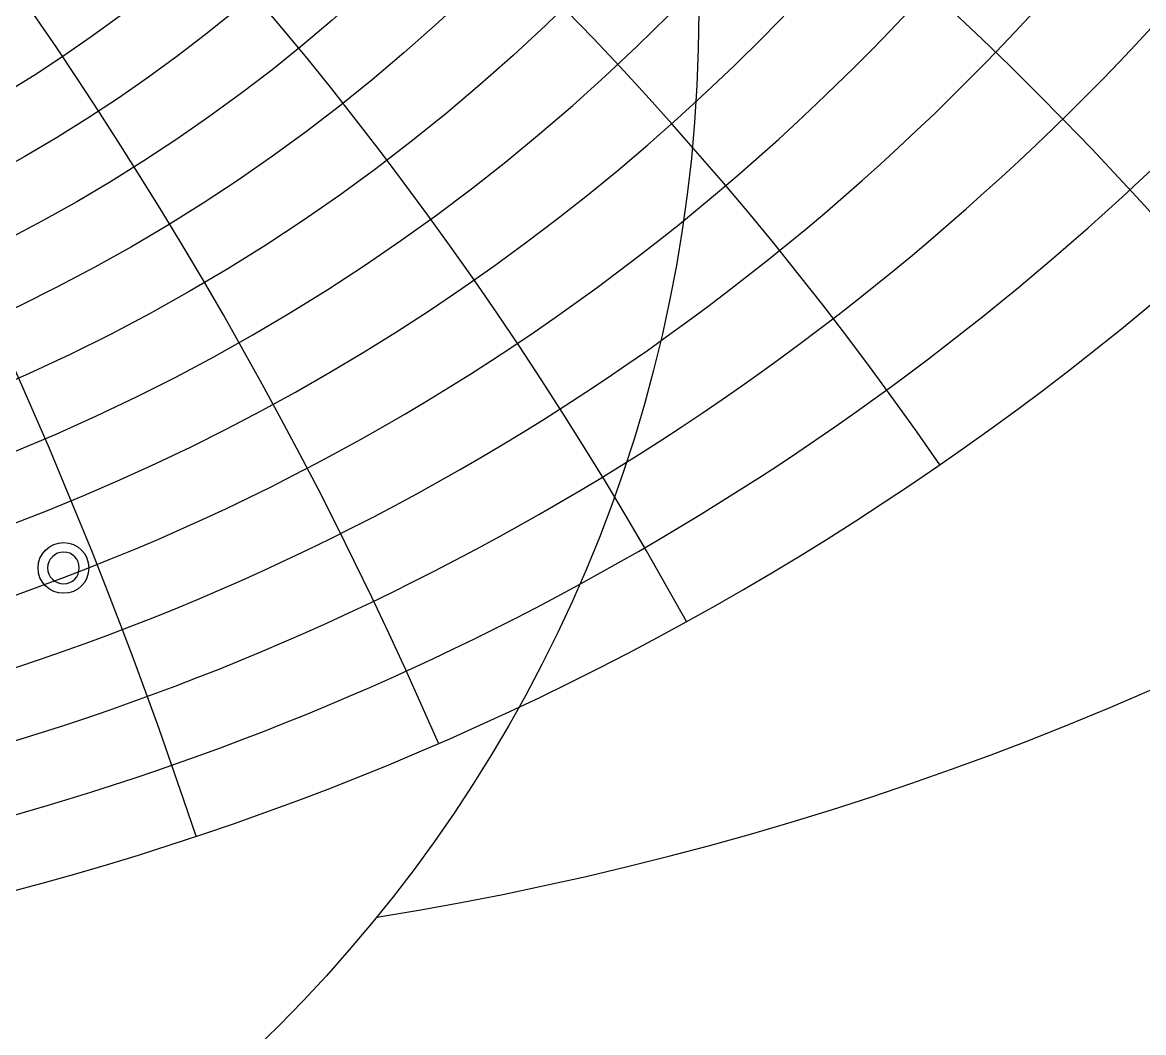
# Model space of a CAD drawing. Header units: millimetres. Extents: x -96 to 96, y -96 to 98.
# Drawn here: x 21.38 to 53.06, y -28.83 to -0.3 of the extents above; entities that cross this region are included whole.
import ezdxf

# ---------------------------------------------------------------- set-up
doc = ezdxf.new("R2010")
doc.units = ezdxf.units.MM
for name, color, linetype in [('ENGRAVE', 7, 'Continuous'), ('ENGRAVE_FINE', 8, 'Continuous'), ('TEXT', 5, 'Continuous')]:
    doc.layers.add(name, color=color, linetype=linetype)

msp = doc.modelspace()

# ---------------------------------------------------------------- linework, layer by layer
at = {"layer": 'ENGRAVE'}
for centre, radius in [((0, 0), 94.5), ((0, 33.2958), 43.0933), ((0, 0), 61.8587), ((0, 28.5409), 30.1608), ((0, 0), 40.492)]:
    msp.add_circle(centre, radius, dxfattribs=at)
for centre, radius, start, end in [((0, 41.3104), 59.6338, 131.894956, 48.105044), ((0, 55.6978), 83.2391, 186.817711, 353.182289), ((17.0713, 63.7108), 90.4267, 279.11316, 327.448718), ((40.7819, 70.6363), 102.3677, 261.916005, 300.584452)]:
    msp.add_arc(centre, radius, start, end, dxfattribs=at)
at = {"layer": 'ENGRAVE_FINE'}
for centre, radius in [((0, 37.577), 52.428), ((0, 35.9964), 49.1448), ((0, 34.5755), 46.0403), ((0, 32.1417), 40.2855), ((0, 31.0997), 37.6013), ((0, 30.1585), 35.0269), ((0, 29.3084), 32.5503)]:
    msp.add_circle(centre, radius, dxfattribs=at)
for centre, radius, start, end in [((0, 39.3395), 55.9145, 104.6529, 75.3471), ((253.9943, -68.701), 270.2951, 144.51357, 171.022308), ((253.9943, -68.701), 270.2951, 144.51357, 171.022308), ((160.1218, -68.701), 184.8928, 126.451211, 166.393686), ((160.1218, -68.701), 184.8928, 126.451211, 166.393686), ((0, 43.5217), 63.6208, 147.339419, 32.660581), ((0, 46.0121), 67.9174, 159.38698, 20.61302), ((-110.1733, -68.701), 143.821, 18.409528, 71.93986), ((-110.1733, -68.701), 143.821, 18.409528, 71.93986), ((110.1733, -68.701), 143.821, 108.06014, 161.590472), ((110.1733, -68.701), 143.821, 108.06014, 161.590472), ((0, 48.8296), 72.5749, 169.605342, 10.394658), ((0, 52.0334), 77.6561, 178.636426, 1.363574), ((-77.5717, -68.701), 120.6802, 23.457516, 90.642678), ((-77.5717, -68.701), 120.6802, 23.457516, 90.642678), ((77.5717, -68.701), 120.6802, 89.357322, 156.542484), ((77.5717, -68.701), 120.6802, 89.357322, 156.542484), ((-53.3739, -68.701), 106.7479, 28.831877, 104.724148), ((-53.3739, -68.701), 106.7479, 28.831877, 104.724148), ((53.3739, -68.701), 106.7479, 75.275852, 151.168123), ((53.3739, -68.701), 106.7479, 75.275852, 151.168123), ((-33.6477, -68.701), 98.3794, 34.629994, 115.099318), ((-33.6477, -68.701), 98.3794, 34.629994, 115.099318), ((33.6477, -68.701), 98.3794, 64.900682, 145.370006), ((33.6477, -68.701), 98.3794, 64.900682, 145.370006), ((-16.3008, -68.701), 93.8725, 40.970494, 124.098899), ((-16.3008, -68.701), 93.8725, 40.970494, 124.098899), ((16.3008, -68.701), 93.8725, 55.901101, 139.029506), ((16.3008, -68.701), 93.8725, 55.901101, 139.029506), ((0, 95.3441), 135.5157, 225.796451, 314.203549)]:
    msp.add_arc(centre, radius, start, end, dxfattribs=at)
at = {"layer": 'TEXT'}
for points in [[(21.8258, -15.7102), (21.839, -15.5668), (21.8789, -15.4345), (21.9452, -15.3134), (22.0381, -15.2035), (22.1497, -15.1122), (22.2719, -15.047), (22.4049, -15.0079), (22.5486, -14.9949), (22.6918, -15.0079), (22.8234, -15.047), (22.9433, -15.1122), (23.0516, -15.2035), (23.1412, -15.3134), (23.2053, -15.4345), (23.2437, -15.5668), (23.2565, -15.7102), (23.2437, -15.8537), (23.2053, -15.9859), (23.1412, -16.107), (23.0516, -16.2169), (22.9433, -16.3082), (22.8234, -16.3734), (22.6918, -16.4125), (22.5486, -16.4256), (22.4049, -16.4125), (22.2719, -16.3734), (22.1497, -16.3082), (22.0381, -16.2169), (21.9452, -16.107), (21.8789, -15.9859), (21.839, -15.8537), (21.8258, -15.7102)], [(22.094, -15.7102), (22.1024, -15.7999), (22.1276, -15.8825), (22.1695, -15.9582), (22.2282, -16.0269), (22.2985, -16.084), (22.3753, -16.1247), (22.4587, -16.1492), (22.5486, -16.1573), (22.638, -16.1492), (22.72, -16.1247), (22.7945, -16.084), (22.8615, -16.0269), (22.917, -15.9582), (22.9566, -15.8825), (22.9803, -15.7999), (22.9882, -15.7102), (22.9803, -15.6206), (22.9566, -15.5379), (22.917, -15.4622), (22.8615, -15.3935), (22.7945, -15.3365), (22.72, -15.2957), (22.638, -15.2713), (22.5486, -15.2631), (22.4587, -15.2713), (22.3753, -15.2957), (22.2985, -15.3365), (22.2282, -15.3935), (22.1695, -15.4622), (22.1276, -15.5379), (22.1024, -15.6206), (22.094, -15.7102)]]:
    msp.add_lwpolyline(points, close=True, dxfattribs=at)

doc.saveas('drawing.dxf')
